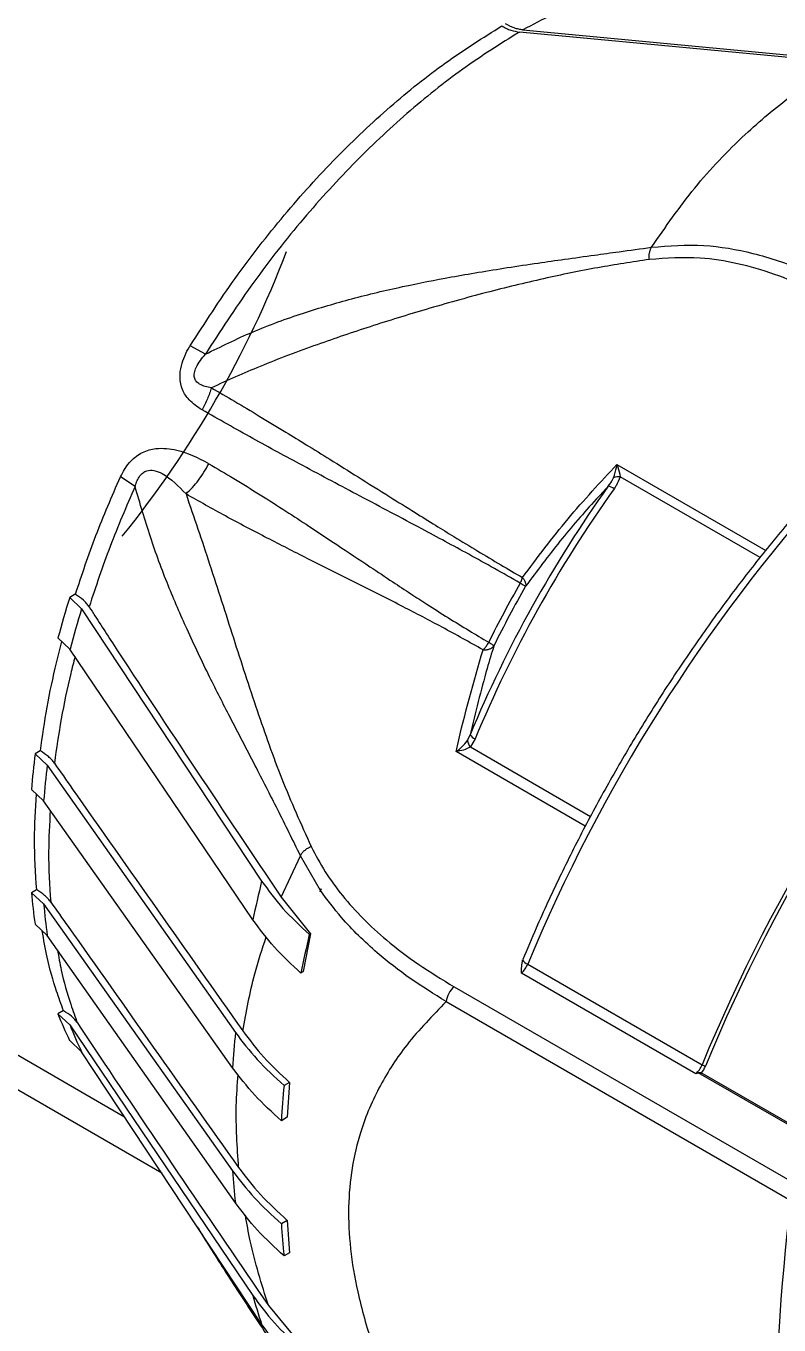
# Model space of a CAD drawing. Extents: x 12.3 to 108.7, y 1.1 to 80.4.
# Drawn here: x 23.63 to 26.55, y 57.06 to 62.1 of the extents above; entities that cross this region are included whole.
import ezdxf

# ---------------------------------------------------------------- set-up
doc = ezdxf.new("R2010")
doc.units = 0
doc.header["$MEASUREMENT"] = 0
doc.layers.add('OBJECT', color=7, linetype='CONTINUOUS')

msp = doc.modelspace()

# ---------------------------------------------------------------- linework, layer by layer
at = {"layer": 'OBJECT'}
for p, q in [((25.5583, 62.0823), (26.8103, 61.9644)), ((24.3254, 60.8237), (24.2664, 60.8567)), ((19.6471, 60.3834), (24.0111, 57.8641)), ((25.9231, 60.3954), (26.5005, 60.062)), ((24.0523, 60.3103), (23.9953, 60.3471)), ((26.479, 60.0346), (25.9355, 60.3483)), ((23.8201, 59.8917), (23.7985, 59.8792)), ((23.7985, 59.8792), (23.8448, 59.8351)), ((23.8207, 59.8913), (23.8201, 59.8917)), ((23.8448, 59.8351), (24.5437, 58.7788)), ((23.7997, 59.6784), (23.7531, 59.7223)), ((24.5097, 58.6285), (23.7997, 59.6784)), ((25.3424, 59.3244), (25.353, 59.3467)), ((25.3725, 59.331), (25.3541, 59.2996)), ((25.3541, 59.2996), (25.821, 59.03)), ((23.6841, 59.2841), (23.6641, 59.2725)), ((23.6641, 59.2725), (23.7115, 59.229)), ((23.6848, 59.2837), (23.6841, 59.2841)), ((25.8001, 58.9916), (25.2984, 59.2812)), ((23.7115, 59.229), (24.442, 58.191)), ((24.1558, 57.6453), (21.5493, 59.15)), ((23.6974, 59.0903), (23.6499, 59.1337)), ((24.4311, 58.054), (23.6974, 59.0903)), ((24.6193, 58.7165), (24.6943, 58.877)), ((24.772, 58.7427), (24.6943, 58.877)), ((23.6698, 58.745), (23.6499, 58.7336)), ((23.6704, 58.7446), (23.6698, 58.745)), ((24.7715, 58.7366), (24.772, 58.7427)), ((24.7727, 58.7416), (24.7715, 58.7366)), ((24.7746, 58.7482), (24.7727, 58.7416)), ((23.6499, 58.7336), (23.6974, 58.6902)), ((23.6974, 58.6902), (24.4311, 57.6539)), ((24.6193, 58.7165), (24.7337, 58.574)), ((23.7115, 58.5676), (23.6641, 58.6111)), ((24.442, 57.5296), (23.7115, 58.5676)), ((24.7337, 58.574), (24.7055, 58.4271)), ((24.7337, 58.574), (24.7289, 58.5712)), ((25.5767, 58.4565), (26.2536, 58.0657)), ((24.7055, 58.4271), (24.6961, 58.4216)), ((26.2292, 58.0303), (25.5521, 58.4212)), ((25.2908, 58.3686), (26.6284, 57.5965)), ((25.2601, 58.3109), (26.5976, 57.5387)), ((23.7741, 58.2761), (23.7531, 58.264)), ((23.7531, 58.264), (23.7997, 58.2201)), ((23.7747, 58.2757), (23.7741, 58.2761)), ((23.7997, 58.2201), (24.5097, 57.1702)), ((23.8448, 58.1154), (23.7985, 58.1596)), ((24.5437, 57.0592), (23.8448, 58.1154)), ((26.6876, 57.776), (26.239, 58.0349)), ((26.6927, 57.7789), (26.2498, 58.0345)), ((24.6515, 57.9974), (24.6307, 57.9855)), ((24.6515, 57.9974), (24.6431, 57.8619)), ((24.6431, 57.8619), (24.6202, 57.8487)), ((24.293, 57.437), (24.3249, 57.3862)), ((24.6431, 57.4618), (24.6202, 57.4486)), ((24.6431, 57.4618), (24.6515, 57.336)), ((24.6515, 57.336), (24.6307, 57.3241)), ((24.5699, 57.1308), (24.7055, 56.9687))]:
    msp.add_line(p, q, dxfattribs=at)
at = {"layer": 'OBJECT', "flags": 128}
msp.add_lwpolyline([(26.7962, 61.9561), (25.8081, 62.0492), (25.5442, 62.0741)], dxfattribs=at)
at = {"layer": 'OBJECT'}
for centre, radius, start, end in [((20.8404, 62.6794), 4.0698, 320.9815, 339.0239), ((29.8844, 57.4588), 4.9089, 144.4729, 157.3819), ((31.6445, 55.9319), 6.572, 138.0878, 157.40939), ((25.8765, 60.2501), 0.0625, 55.3031, 78.1832), ((25.9323, 60.2846), 0.0638, 87.1253, 110.191), ((29.9317, 57.4315), 4.9391, 144.4729, 157.3819), ((29.4206, 57.7258), 4.4591, 150.2952, 153.6398), ((29.468, 57.6984), 4.4895, 150.2952, 153.6398), ((27.4683, 58.7315), 3.8451, 162.634, 165.0677), ((27.5355, 58.6893), 3.8645, 162.7524, 165.1691), ((25.3925, 59.3758), 0.0491, 216.3113, 245.8913), ((25.3965, 59.3348), 0.0552, 190.8557, 219.7093), ((26.5744, 58.905), 2.9333, 172.8015, 175.5277), ((26.6405, 58.8617), 2.9519, 172.8519, 175.5596), ((29.0052, 57.69), 4.5924, 166.2852, 168.2077), ((25.6644, 58.905), 2.0217, 184.8625, 188.3566), ((25.7303, 58.8618), 2.0401, 184.8249, 188.2889), ((29.3065, 57.4897), 4.7037, 166.7075, 168.5728), ((25.4852, 58.4942), 0.099, 312.5071, 337.6151), ((25.5912, 58.4935), 0.0397, 210.6727, 248.6203), ((25.3561, 58.2968), 0.0971, 132.2651, 171.6559), ((24.9704, 58.7315), 1.3041, 201.0063, 206.0112), ((25.0339, 58.6892), 1.3203, 200.8104, 205.756), ((28.0798, 57.8317), 3.6555, 174.3599, 176.5135), ((26.276, 58.1051), 0.0453, 240.3572, 258.1545), ((28.3794, 57.6272), 3.7657, 174.5404, 176.6273), ((27.1661, 57.8317), 2.7409, 183.7195, 186.3289), ((27.4654, 57.6271), 2.8508, 183.5903, 186.1027), ((26.4047, 57.6901), 1.9651, 195.3431, 198.7289)]:
    msp.add_arc(centre, radius, start, end, dxfattribs=at)
for centre, major_axis, ratio, start_param, end_param in [((28.5487, 57.7216), (1.9122, 3.3704), 0.572334, 1.209387, 1.787517), ((28.5558, 57.7176), (1.9072, 3.3617), 0.572321, 1.209376, 1.787506), ((26.2181, 58.071), (0.0295, 0.0522), 0.571474, 4.189119, 4.928399), ((26.2253, 58.067), (0.0345, 0.0609), 0.572321, 4.475903, 4.929099), ((32.1435, 59.828), (3.9481, 6.9581), 0.572359, 2.203086, 2.500628)]:
    msp.add_ellipse(centre, major_axis=major_axis, ratio=ratio, start_param=start_param, end_param=end_param, dxfattribs=at)
for points, knots in [([(26.4167, 62.3322), (26.3514, 62.3312), (26.2186, 62.3293), (26.005, 62.2814), (25.7835, 62.2032), (25.6334, 62.1226), (25.5583, 62.0823)], [0, 0, 0, 0, 0.243816, 0.495877, 0.747939, 1, 1, 1, 1]), ([(24.2664, 60.8567), (24.3235, 60.9449), (24.4376, 61.1215), (24.6295, 61.3661), (24.8315, 61.5897), (25.042, 61.7876), (25.2573, 61.9607), (25.403, 62.052), (25.4759, 62.0977)], [0, 0, 0, 0, 0.168441, 0.336883, 0.505324, 0.670216, 0.835108, 1, 1, 1, 1]), ([(25.5442, 62.0741), (25.4707, 62.0281), (25.3238, 61.9361), (25.1069, 61.7617), (24.8948, 61.5623), (24.6913, 61.337), (24.498, 61.0906), (24.3829, 60.9127), (24.3254, 60.8237)], [0, 0, 0, 0, 0.1649054, 0.3298109, 0.4947162, 0.6631442, 0.8315721, 1, 1, 1, 1]), ([(25.4759, 62.0977), (25.4819, 62.0945), (25.4937, 62.088), (25.5169, 62.0787), (25.5333, 62.0759), (25.5442, 62.0741)], [0, 0, 0, 0, 0.2541765, 0.5083552, 1, 1, 1, 1]), ([(25.5583, 62.0823), (25.5528, 62.0831), (25.5417, 62.0846), (25.519, 62.0911), (25.5016, 62.1), (25.4901, 62.1059)], [0, 0, 0, 0, 0.2541805, 0.5083597, 1, 1, 1, 1]), ([(26.0577, 61.239), (26.1116, 61.3171), (26.22, 61.4742), (26.4054, 61.6679), (26.5973, 61.8307), (26.7297, 61.9142), (26.7962, 61.9561)], [0, 0, 0, 0, 0.272785, 0.548402, 0.773307, 1, 1, 1, 1]), ([(24.3254, 60.8237), (24.3861, 60.8535), (24.5115, 60.9152), (24.7024, 60.9842), (24.8968, 61.0414), (25.0883, 61.0868), (25.252, 61.1189), (25.3876, 61.1422), (25.4996, 61.1602), (25.6112, 61.1769), (25.7239, 61.1929), (25.8288, 61.2074), (25.9411, 61.2228), (26.0154, 61.2331), (26.0577, 61.239)], [0, 0, 0, 0, 0.108029, 0.223361, 0.332023, 0.445426, 0.555337, 0.615889, 0.68051, 0.749225, 0.808556, 0.874651, 0.928783, 1, 1, 1, 1]), ([(26.0491, 61.1914), (26.0487, 61.1958), (26.048, 61.2046), (26.0494, 61.2174), (26.0524, 61.2293), (26.0559, 61.2358), (26.0577, 61.239)], [0, 0, 0, 0, 0.250001, 0.499997, 0.749999, 1, 1, 1, 1]), ([(26.0577, 61.239), (26.1252, 61.2442), (26.256, 61.2541), (26.4541, 61.2189), (26.6483, 61.1556), (26.775, 61.0895), (26.8388, 61.0562)], [0, 0, 0, 0, 0.257109, 0.497626, 0.747109, 1, 1, 1, 1]), ([(26.0491, 61.1914), (25.9825, 61.1814), (25.845, 61.1607), (25.634, 61.1169), (25.4115, 61.0629), (25.1871, 61.0002), (24.9682, 60.9327), (24.753, 60.8594), (24.5469, 60.7826), (24.4114, 60.7218), (24.3486, 60.6936)], [0, 0, 0, 0, 0.1145593, 0.236447, 0.3657729, 0.5026289, 0.6306682, 0.7525376, 0.8853648, 1, 1, 1, 1]), ([(26.8056, 61.0068), (26.7612, 61.0312), (26.6724, 61.0798), (26.5338, 61.1368), (26.3913, 61.1778), (26.2282, 61.2044), (26.1145, 61.1961), (26.0491, 61.1914)], [0, 0, 0, 0, 0.183115, 0.366178, 0.555066, 0.743887, 1, 1, 1, 1]), ([(24.3124, 60.6078), (24.2945, 60.6196), (24.2641, 60.6396), (24.2342, 60.6842), (24.2242, 60.7313), (24.2318, 60.7899), (24.2506, 60.8309), (24.2655, 60.8553), (24.2664, 60.8567)], [0, 0, 0, 0, 0.244025, 0.415817, 0.583646, 0.731251, 0.98503, 1, 1, 1, 1]), ([(24.3486, 60.6936), (24.3327, 60.6964), (24.3111, 60.7001), (24.2915, 60.7155), (24.2854, 60.7252), (24.2827, 60.733), (24.2818, 60.7418), (24.283, 60.7552), (24.2939, 60.7858), (24.312, 60.8076), (24.3254, 60.8237)], [0, 0, 0, 0, 0.3013694, 0.4093007, 0.4560815, 0.5003137, 0.5447127, 0.5911054, 0.6976021, 1, 1, 1, 1]), ([(24.3486, 60.6936), (24.3439, 60.6791), (24.3345, 60.65), (24.3198, 60.6219), (24.3124, 60.6078)], [0, 0, 0, 0, 0.5, 1, 1, 1, 1]), ([(24.3486, 60.6936), (24.3786, 60.6762), (24.4408, 60.64), (24.5369, 60.5826), (24.6298, 60.5263), (24.7208, 60.4702), (24.8144, 60.4121), (24.9224, 60.3447), (25.0328, 60.2756), (25.1332, 60.213), (25.2161, 60.1615), (25.2973, 60.1114), (25.3815, 60.0603), (25.4703, 60.0072), (25.5282, 59.9733), (25.5565, 59.9568)], [0, 0, 0, 0, 0.073897, 0.153267, 0.238114, 0.304225, 0.379778, 0.471149, 0.57355, 0.65492, 0.721371, 0.780168, 0.856935, 0.930211, 1, 1, 1, 1]), ([(25.5474, 59.9354), (25.4809, 59.973), (25.3545, 60.0444), (25.1468, 60.1559), (24.9316, 60.2697), (24.7123, 60.3861), (24.5073, 60.497), (24.3778, 60.5706), (24.3124, 60.6078)], [0, 0, 0, 0, 0.1629018, 0.3098318, 0.5028293, 0.6821149, 0.8395287, 1, 1, 1, 1]), ([(23.9953, 60.3471), (24.0059, 60.3669), (24.0176, 60.389), (24.0472, 60.4211), (24.0808, 60.4457), (24.1435, 60.4623), (24.2318, 60.4523), (24.2977, 60.4219), (24.3371, 60.3994), (24.3389, 60.3983)], [0, 0, 0, 0, 0.145706, 0.161853, 0.29586, 0.430972, 0.641293, 0.983628, 1, 1, 1, 1]), ([(24.0523, 60.3103), (24.0547, 60.3181), (24.0592, 60.3325), (24.0699, 60.3512), (24.0831, 60.3647), (24.1024, 60.3742), (24.1289, 60.3735), (24.1844, 60.3495), (24.2214, 60.3111), (24.2501, 60.2813)], [0, 0, 0, 0, 0.0740841, 0.1369976, 0.1937212, 0.250825, 0.3585746, 0.5009324, 1, 1, 1, 1]), ([(24.2501, 60.2813), (24.2671, 60.2981), (24.301, 60.3318), (24.3263, 60.3762), (24.3389, 60.3983)], [0, 0, 0, 0, 0.5000003, 1, 1, 1, 1]), ([(24.3389, 60.3983), (24.3711, 60.3795), (24.438, 60.3403), (24.5377, 60.2786), (24.6348, 60.2167), (24.7338, 60.152), (24.8424, 60.0801), (24.9509, 60.0076), (25.0467, 59.944), (25.1201, 59.8956), (25.1918, 59.849), (25.267, 59.8013), (25.3472, 59.7518), (25.3996, 59.7207), (25.4251, 59.7057)], [0, 0, 0, 0, 0.087014, 0.181124, 0.273134, 0.355344, 0.456284, 0.576026, 0.658624, 0.723749, 0.780408, 0.857781, 0.930974, 1, 1, 1, 1]), ([(25.5565, 59.9568), (25.6144, 60.0341), (25.7303, 60.1893), (25.8587, 60.3265), (25.9231, 60.3954)], [0, 0, 0, 0, 0.498681, 1, 1, 1, 1]), ([(25.9103, 60.3444), (25.9146, 60.3577), (25.9201, 60.3744), (25.9226, 60.3916), (25.9231, 60.3952), (25.9231, 60.3954)], [0, 0, 0, 0, 0.78717, 0.991474, 1, 1, 1, 1]), ([(25.9231, 60.3954), (25.9231, 60.3952), (25.9245, 60.3918), (25.9306, 60.3759), (25.9333, 60.3605), (25.9355, 60.3483)], [0, 0, 0, 0, 0.008535, 0.216274, 1, 1, 1, 1]), ([(23.8207, 59.8913), (23.8461, 59.9675), (23.8968, 60.12), (23.9625, 60.2714), (23.9953, 60.3471)], [0, 0, 0, 0, 0.4999999, 1, 1, 1, 1]), ([(24.0523, 60.3103), (24.0187, 60.2328), (23.9515, 60.0777), (23.8998, 59.9214), (23.874, 59.8432)], [0, 0, 0, 0, 0.5, 1, 1, 1, 1]), ([(24.6943, 58.877), (24.6651, 58.9368), (24.6067, 59.0565), (24.5149, 59.2338), (24.426, 59.4044), (24.3373, 59.579), (24.2561, 59.7487), (24.1783, 59.9289), (24.1095, 60.1134), (24.0714, 60.2446), (24.0523, 60.3103)], [0, 0, 0, 0, 0.124845, 0.249784, 0.385615, 0.499943, 0.631954, 0.74986, 0.874809, 1, 1, 1, 1]), ([(26.7269, 60.3279), (26.7022, 60.3002), (26.6306, 60.2202), (26.515, 60.0825), (26.3821, 59.913), (26.2539, 59.7376), (26.1311, 59.557), (26.0138, 59.3717), (25.9026, 59.1824), (25.7976, 58.9897), (25.6995, 58.7941), (25.6198, 58.6219), (25.5744, 58.5148), (25.5572, 58.4741)], [0, 0, 0, 0, 0.051972, 0.150614, 0.249251, 0.347877, 0.446495, 0.545108, 0.643718, 0.742329, 0.840942, 0.93956, 1, 1, 1, 1]), ([(25.8893, 60.3113), (25.8736, 60.2944), (25.8096, 60.2255), (25.7, 60.0997), (25.6124, 59.982), (25.5686, 59.9231)], [0, 0, 0, 0, 0.1394468, 0.5690819, 1, 1, 1, 1]), ([(25.8893, 60.3113), (25.896, 60.3199), (25.9041, 60.3304), (25.9094, 60.3424), (25.9103, 60.3444)], [0, 0, 0, 0, 0.828661, 1, 1, 1, 1]), ([(25.9355, 60.3483), (25.931, 60.3362), (25.925, 60.3199), (25.9147, 60.3052), (25.9121, 60.3015)], [0, 0, 0, 0, 0.747888, 1, 1, 1, 1]), ([(24.2501, 60.2813), (24.281, 60.1906), (24.3442, 60.0049), (24.4332, 59.7238), (24.5237, 59.4452), (24.6188, 59.1733), (24.6967, 59), (24.7359, 58.9128)], [0, 0, 0, 0, 0.198032, 0.405338, 0.609469, 0.803446, 1, 1, 1, 1]), ([(25.4031, 59.6763), (25.3505, 59.7057), (25.2485, 59.7628), (25.089, 59.8458), (24.9137, 59.9344), (24.7373, 60.0226), (24.562, 60.1115), (24.4044, 60.1942), (24.3008, 60.2526), (24.2501, 60.2813)], [0, 0, 0, 0, 0.140091, 0.27181, 0.413599, 0.590148, 0.723186, 0.86437, 1, 1, 1, 1]), ([(25.5474, 59.9354), (25.5474, 59.9354), (25.5486, 59.9376), (25.5509, 59.9419), (25.554, 59.9491), (25.5557, 59.9541), (25.5565, 59.9568), (25.5565, 59.9568)], [0, 0, 0, 0, 0.000101, 0.314742, 0.623576, 0.9999, 1, 1, 1, 1]), ([(25.5565, 59.9568), (25.5588, 59.9537), (25.5633, 59.9476), (25.5674, 59.9386), (25.5695, 59.9301), (25.5689, 59.9254), (25.5686, 59.9231)], [0, 0, 0, 0, 0.249996, 0.500002, 0.749998, 1, 1, 1, 1]), ([(25.5474, 59.9354), (25.5501, 59.9339), (25.5554, 59.9308), (25.5616, 59.9272), (25.5663, 59.9244), (25.5678, 59.9235), (25.5685, 59.923)], [0, 0, 0, 0, 0.2499935, 0.4999964, 0.7500007, 1, 1, 1, 1]), ([(23.874, 59.8433), (23.8708, 59.8477), (23.8645, 59.8567), (23.8481, 59.8734), (23.8317, 59.8842), (23.8208, 59.8913)], [0, 0, 0, 0, 0.252923, 0.505858, 1, 1, 1, 1]), ([(23.874, 59.8432), (23.9041, 59.7966), (24.1477, 59.42), (24.399, 59.045), (24.6193, 58.7165)], [0, 0, 0, 0, 0.123817, 1, 1, 1, 1]), ([(23.6848, 59.2837), (23.6929, 59.34), (23.7092, 59.4528), (23.739, 59.5953), (23.7611, 59.6808), (23.7682, 59.7081)], [0, 0, 0, 0, 0.405064, 0.810127, 1, 1, 1, 1]), ([(25.4031, 59.6763), (25.4031, 59.6763), (25.4062, 59.6792), (25.4123, 59.6854), (25.4196, 59.6956), (25.4237, 59.7027), (25.4251, 59.7057), (25.4251, 59.7057)], [0, 0, 0, 0, 0.0000652, 0.3550705, 0.7356526, 0.9999362, 1, 1, 1, 1]), ([(25.4251, 59.7057), (25.4277, 59.7041), (25.4331, 59.701), (25.4391, 59.6971), (25.4435, 59.6938), (25.4448, 59.6924), (25.4454, 59.6917)], [0, 0, 0, 0, 0.249993, 0.499996, 0.749999, 1, 1, 1, 1]), ([(23.8192, 59.6497), (23.8136, 59.6278), (23.7928, 59.5468), (23.7638, 59.408), (23.7474, 59.2935), (23.7391, 59.2363)], [0, 0, 0, 0, 0.1560937, 0.5780469, 1, 1, 1, 1]), ([(25.2984, 59.2812), (25.3001, 59.2888), (25.3296, 59.4206), (25.3675, 59.5522), (25.4031, 59.6763)], [0, 0, 0, 0, 0.0578891, 1, 1, 1, 1]), ([(25.4453, 59.6916), (25.4365, 59.6625), (25.4015, 59.5476), (25.3737, 59.4326), (25.353, 59.3467)], [0, 0, 0, 0, 0.253585, 1, 1, 1, 1]), ([(25.4031, 59.6763), (25.4077, 59.6763), (25.4167, 59.6763), (25.4287, 59.6794), (25.4388, 59.6843), (25.4432, 59.6892), (25.4453, 59.6916)], [0, 0, 0, 0, 0.249994, 0.499996, 0.749998, 1, 1, 1, 1]), ([(25.2984, 59.2812), (25.2986, 59.2813), (25.3065, 59.2867), (25.3227, 59.2995), (25.3357, 59.3159), (25.3424, 59.3244)], [0, 0, 0, 0, 0.007313, 0.483883, 1, 1, 1, 1]), ([(25.3541, 59.2996), (25.3455, 59.2951), (25.3289, 59.2865), (25.3085, 59.2825), (25.2986, 59.2812), (25.2984, 59.2812)], [0, 0, 0, 0, 0.514647, 0.992682, 1, 1, 1, 1]), ([(23.7392, 59.2363), (23.7358, 59.2407), (23.729, 59.2496), (23.7121, 59.266), (23.6957, 59.2767), (23.6848, 59.2837)], [0, 0, 0, 0, 0.253944, 0.507889, 1, 1, 1, 1]), ([(23.7391, 59.2363), (23.7623, 59.2032), (24.0056, 58.8566), (24.2497, 58.5102), (24.4705, 58.1968)], [0, 0, 0, 0, 0.095332, 1, 1, 1, 1]), ([(23.6704, 58.7446), (23.6662, 58.8089), (23.6584, 58.9284), (23.6658, 59.0567), (23.6693, 59.116)], [0, 0, 0, 0, 0.537725, 1, 1, 1, 1]), ([(23.7232, 59.0539), (23.7201, 58.9996), (23.7131, 58.8764), (23.7207, 58.7615), (23.7249, 58.6973)], [0, 0, 0, 0, 0.44058, 1, 1, 1, 1]), ([(24.6943, 58.877), (24.6964, 58.8807), (24.7005, 58.8882), (24.7104, 58.8982), (24.7223, 58.9069), (24.7313, 58.9108), (24.7359, 58.9128)], [0, 0, 0, 0, 0.25, 0.499999, 0.749997, 1, 1, 1, 1]), ([(24.7359, 58.9128), (24.7533, 58.8798), (24.7882, 58.8137), (24.8798, 58.6889), (25.0009, 58.5677), (25.1514, 58.4531), (25.2442, 58.3968), (25.2908, 58.3686)], [0, 0, 0, 0, 0.1508799, 0.3017788, 0.6118069, 0.8052853, 1, 1, 1, 1]), ([(23.7249, 58.6973), (23.7215, 58.7017), (23.7147, 58.7106), (23.6978, 58.727), (23.6813, 58.7376), (23.6705, 58.7447)], [0, 0, 0, 0, 0.25404, 0.508079, 1, 1, 1, 1]), ([(24.5437, 58.7788), (24.5697, 58.743), (24.622, 58.671), (24.6931, 58.6046), (24.7289, 58.5712)], [0, 0, 0, 0, 0.497249, 1, 1, 1, 1]), ([(24.772, 58.7427), (24.7721, 58.7435), (24.7723, 58.7451), (24.7732, 58.7469), (24.7741, 58.7478), (24.7746, 58.7481), (24.7746, 58.7482)], [0, 0, 0, 0, 0.321733, 0.645677, 0.931731, 1, 1, 1, 1]), ([(25.2601, 58.3109), (25.2129, 58.3402), (25.1182, 58.3991), (24.9803, 58.5072), (24.8623, 58.6208), (24.7987, 58.7065), (24.7727, 58.7416)], [0, 0, 0, 0, 0.242263, 0.485939, 0.789784, 1, 1, 1, 1]), ([(23.7249, 58.6973), (23.7473, 58.6656), (23.9903, 58.3221), (24.2335, 57.9786), (24.4543, 57.6669)], [0, 0, 0, 0, 0.09238, 1, 1, 1, 1]), ([(24.6961, 58.4216), (24.6606, 58.4545), (24.5891, 58.5207), (24.5363, 58.5925), (24.5097, 58.6285)], [0, 0, 0, 0, 0.497315, 1, 1, 1, 1]), ([(23.7747, 58.2757), (23.7654, 58.3009), (23.7411, 58.367), (23.712, 58.4696), (23.6977, 58.5512), (23.6917, 58.5858)], [0, 0, 0, 0, 0.262072, 0.686505, 1, 1, 1, 1]), ([(24.4705, 58.1968), (24.484, 58.2711), (24.5065, 58.395), (24.5459, 58.5148), (24.5617, 58.5627)], [0, 0, 0, 0, 0.599743, 1, 1, 1, 1]), ([(23.7511, 58.5114), (23.7557, 58.4851), (23.7687, 58.4113), (23.7957, 58.3174), (23.8196, 58.2519), (23.8284, 58.2279)], [0, 0, 0, 0, 0.25922, 0.72918, 1, 1, 1, 1]), ([(25.5521, 58.4212), (25.5521, 58.4213), (25.5517, 58.4384), (25.5543, 58.4559), (25.557, 58.4733)], [0, 0, 0, 0, 0.004308, 1, 1, 1, 1]), ([(25.2601, 58.3109), (25.2074, 58.2568), (25.1114, 58.1582), (25.0004, 57.9884), (24.9299, 57.8266), (24.8918, 57.6659), (24.8778, 57.5138), (24.8856, 57.3525), (24.9155, 57.1737), (24.971, 56.9796), (25.0516, 56.7744), (25.1481, 56.5719), (25.2227, 56.4402), (25.2601, 56.3744)], [0, 0, 0, 0, 0.128108, 0.233833, 0.339418, 0.414185, 0.488923, 0.563852, 0.638803, 0.729469, 0.820219, 0.910089, 1, 1, 1, 1]), ([(23.8284, 58.2279), (23.8251, 58.2324), (23.8186, 58.2413), (23.8021, 58.258), (23.7856, 58.2687), (23.7748, 58.2757)], [0, 0, 0, 0, 0.253293, 0.506591, 1, 1, 1, 1]), ([(23.8284, 58.2279), (23.8562, 58.1861), (24.1002, 57.8197), (24.3492, 57.4544), (24.5699, 57.1308)], [0, 0, 0, 0, 0.11412, 1, 1, 1, 1]), ([(24.442, 58.191), (24.4688, 58.1555), (24.5227, 58.0843), (24.5946, 58.0185), (24.6307, 57.9855)], [0, 0, 0, 0, 0.497452, 1, 1, 1, 1]), ([(24.4705, 58.1968), (24.4964, 58.1625), (24.5484, 58.0935), (24.617, 58.0295), (24.6515, 57.9974)], [0, 0, 0, 0, 0.497692, 1, 1, 1, 1]), ([(24.6202, 57.8487), (24.5844, 57.8814), (24.5124, 57.9471), (24.4583, 58.0183), (24.4311, 58.054)], [0, 0, 0, 0, 0.497472, 1, 1, 1, 1]), ([(26.239, 58.0349), (26.2372, 58.034), (26.234, 58.0325), (26.2307, 58.031), (26.2293, 58.0304), (26.2292, 58.0303)], [0, 0, 0, 0, 0.578355, 0.972028, 1, 1, 1, 1]), ([(26.239, 58.0349), (26.2402, 58.0353), (26.2429, 58.036), (26.2465, 58.0357), (26.249, 58.0351), (26.2496, 58.0346), (26.2498, 58.0345)], [0, 0, 0, 0, 0.31257, 0.693012, 0.935795, 1, 1, 1, 1]), ([(24.4543, 57.6669), (24.4489, 57.7469), (24.4407, 57.8678), (24.4493, 57.9876), (24.4522, 58.0281)], [0, 0, 0, 0, 0.662, 1, 1, 1, 1]), ([(24.4311, 57.6539), (24.458, 57.6185), (24.5121, 57.5473), (24.584, 57.4816), (24.6202, 57.4486)], [0, 0, 0, 0, 0.497473, 1, 1, 1, 1]), ([(24.4543, 57.6669), (24.4812, 57.6316), (24.5352, 57.5605), (24.607, 57.4948), (24.6431, 57.4618)], [0, 0, 0, 0, 0.4974901, 1, 1, 1, 1]), ([(24.6307, 57.3241), (24.595, 57.3568), (24.5231, 57.4225), (24.4691, 57.4938), (24.442, 57.5296)], [0, 0, 0, 0, 0.497451, 1, 1, 1, 1]), ([(24.5699, 57.1308), (24.5436, 57.2143), (24.5071, 57.3308), (24.4864, 57.4486), (24.4806, 57.482)], [0, 0, 0, 0, 0.7171056, 1, 1, 1, 1]), ([(24.2934, 57.4373), (24.3095, 57.4111), (24.3608, 57.3276), (24.4573, 57.1783), (24.5761, 56.997), (24.6552, 56.8823), (24.6943, 56.8257)], [0, 0, 0, 0, 0.129296, 0.411578, 0.709672, 1, 1, 1, 1]), ([(24.5097, 57.1702), (24.536, 57.1345), (24.5888, 57.0628), (24.6602, 56.9966), (24.6961, 56.9633)], [0, 0, 0, 0, 0.49732, 1, 1, 1, 1]), ([(24.7289, 56.8516), (24.6935, 56.8846), (24.6223, 56.951), (24.57, 57.023), (24.5437, 57.0592)], [0, 0, 0, 0, 0.497242, 1, 1, 1, 1])]:
    msp.add_open_spline(points, degree=3, knots=knots, dxfattribs=at)

doc.saveas('drawing.dxf')
